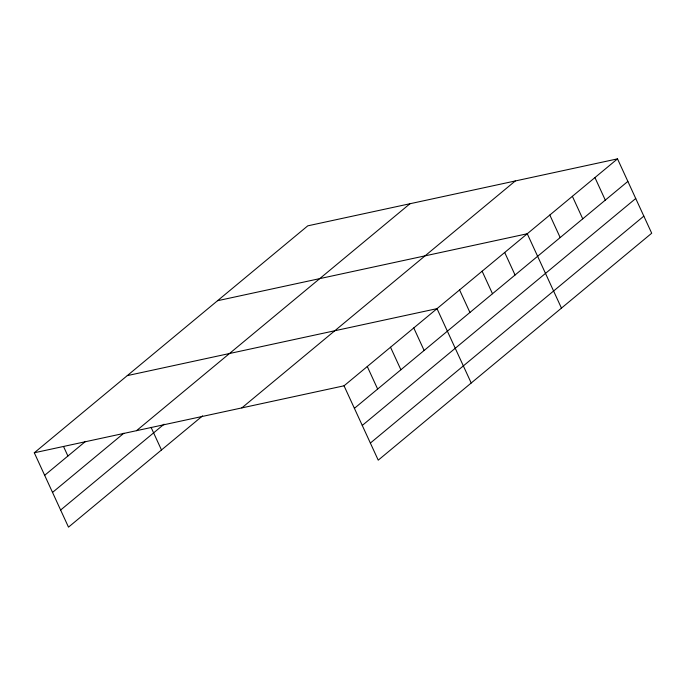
<?xml version="1.0" encoding="UTF-8"?>
<svg xmlns="http://www.w3.org/2000/svg" width="686" height="686" viewBox="0 0 686 686"><rect width="100%" height="100%" fill="white"/><g stroke="black" fill="none" stroke-linecap="round" stroke-linejoin="round"><path stroke-width="1.03" d="M202.576 415.87L68.497 527.14L34.3 452.777L307.765 225.84L617.503 158.86L651.7 233.223L378.235 460.16L344.038 385.806L617.503 158.86M44.667 475.312L85.544 441.39M52.53 492.411L123.866 433.218M136.514 430.679L409.979 203.733M60.634 510.032L164.091 424.18M241.824 407.904L515.289 180.967M354.396 408.341L627.862 181.396M362.268 425.44L635.733 198.503M370.371 443.062L643.837 216.116M217.522 300.725L527.26 233.755L561.457 308.108M127.279 375.619L437.008 308.649L471.213 383.002M34.3 452.777L344.038 385.806M594.942 177.588L605.301 200.123M572.381 196.307L582.74 218.843M549.82 215.035L560.179 237.562M504.699 252.474L515.057 275.009M482.129 271.202L492.497 293.737M459.569 289.921L469.936 312.456M413.769 327.934L424.128 350.469M390.523 347.227L400.89 369.754M367.276 366.513L377.643 389.048M151.057 427.309L161.476 449.973M63.592 446.629L67.905 456.018"/></g></svg>
